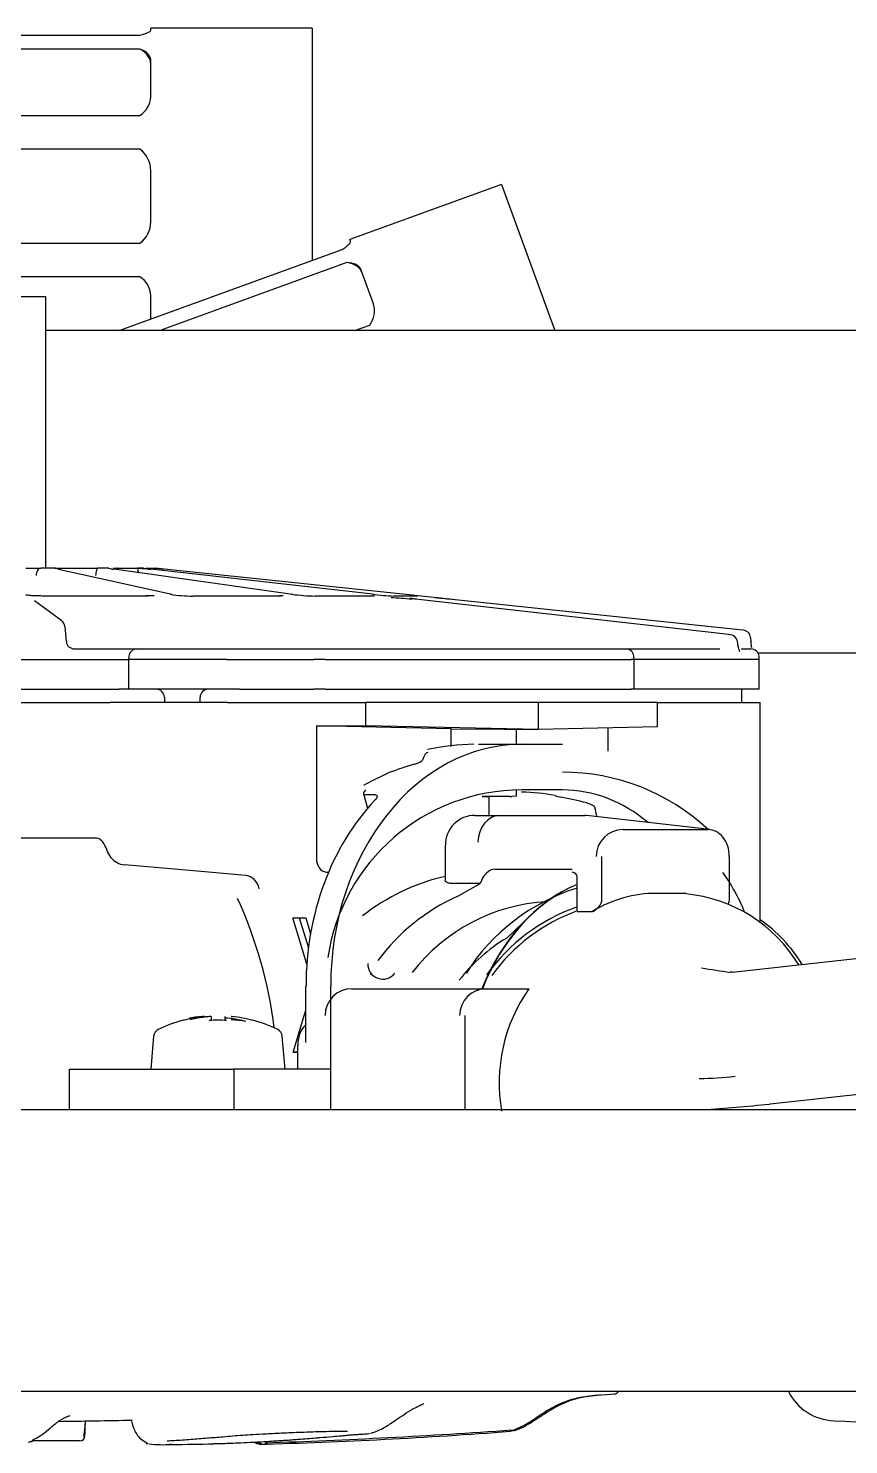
# Model space of a CAD drawing. Header units: millimetres. Extents: x -60 to 7633, y -2614 to 2146.
# Drawn here: x 6769.2 to 6799.8, y -2104.4 to -2051.6 of the extents above; entities that cross this region are included whole.
import ezdxf

# ---------------------------------------------------------------- set-up
doc = ezdxf.new("R2010")
doc.units = ezdxf.units.MM
doc.layers.get('0').update_dxf_attribs({"color": 250})

msp = doc.modelspace()

# ---------------------------------------------------------------- linework, layer by layer
at = {"linetype": 'Continuous'}
for p, q in [((6764.301, -2051.896), (6773.401, -2051.896)), ((6773.801, -2051.719), (6773.801, -2051.646)), ((6779.801, -2051.646), (6773.801, -2051.646)), ((6779.801, -2051.646), (6779.801, -2060.304)), ((6773.401, -2052.416), (6764.301, -2052.416)), ((6773.801, -2054.2), (6773.801, -2052.856)), ((6764.301, -2054.891), (6773.401, -2054.891)), ((6773.401, -2056.146), (6764.301, -2056.146)), ((6773.801, -2058.846), (6773.801, -2056.946)), ((6786.851, -2057.455), (6781.213, -2059.507)), ((6786.851, -2057.455), (6788.832, -2062.896)), ((6764.301, -2059.646), (6773.401, -2059.646)), ((6772.631, -2062.896), (6780.923, -2059.878)), ((6781.238, -2059.575), (6781.213, -2059.507)), ((6781.1, -2060.367), (6774.151, -2062.896)), ((6773.401, -2060.902), (6764.301, -2060.902)), ((6782.086, -2061.906), (6781.627, -2060.644)), ((6769.901, -2061.646), (6752.901, -2061.646)), ((6769.901, -2071.748), (6769.901, -2061.646)), ((6773.801, -2062.47), (6773.801, -2061.593)), ((6824.801, -2062.896), (6769.901, -2062.896)), ((6771.91, -2062.893), (6771.9, -2062.896)), ((6771.91, -2062.893), (6771.911, -2062.896)), ((6781.387, -2062.896), (6781.947, -2062.693)), ((6769.155, -2071.748), (6769.708, -2071.748)), ((6770.235, -2071.748), (6769.708, -2071.748)), ((6770.235, -2071.748), (6770.5, -2071.748)), ((6774.58, -2072.721), (6770.372, -2071.787)), ((6770.5, -2071.748), (6771.29, -2071.748)), ((6771.29, -2071.748), (6771.83, -2071.748)), ((6772.23, -2071.748), (6771.83, -2071.748)), ((6772.215, -2071.748), (6772.196, -2071.748)), ((6772.408, -2071.748), (6772.845, -2071.748)), ((6779.069, -2072.717), (6772.438, -2071.783)), ((6772.546, -2071.748), (6772.542, -2071.748)), ((6772.845, -2071.748), (6773.306, -2071.748)), ((6773.532, -2071.748), (6773.306, -2071.748)), ((6773.615, -2071.748), (6773.633, -2071.748)), ((6773.633, -2071.748), (6773.96, -2071.748)), ((6782.06, -2072.716), (6773.806, -2071.782)), ((6773.96, -2071.748), (6773.963, -2071.749)), ((6773.988, -2071.749), (6773.984, -2071.748)), ((6774.023, -2071.753), (6773.984, -2071.748)), ((6783.182, -2072.716), (6774.3, -2071.782)), ((6770.487, -2073.704), (6769.475, -2072.964)), ((6773.692, -2072.78), (6769.75, -2072.78)), ((6778.642, -2072.78), (6775.369, -2072.78)), ((6782.126, -2072.78), (6779.917, -2072.78)), ((6783.723, -2072.78), (6782.844, -2072.78)), ((6784.474, -2072.851), (6783.734, -2072.773)), ((6795.196, -2074.202), (6783.758, -2072.908)), ((6795.711, -2074.033), (6785.015, -2072.908)), ((6770.606, -2073.92), (6770.66, -2074.475)), ((6795.369, -2074.222), (6795.2, -2074.203)), ((6795.849, -2074.051), (6795.711, -2074.033)), ((6796.114, -2074.323), (6796.129, -2074.475)), ((6744.689, -2075.148), (6772.608, -2075.148)), ((6770.961, -2074.748), (6772.535, -2074.748)), ((6772.535, -2074.748), (6773.283, -2074.748)), ((6772.608, -2075.148), (6772.973, -2075.148)), ((6772.984, -2075.022), (6772.973, -2075.148)), ((6776.621, -2075.148), (6772.973, -2075.148)), ((6772.973, -2075.148), (6772.975, -2076.248)), ((6773.283, -2074.748), (6776.365, -2074.748)), ((6776.365, -2074.748), (6777.35, -2074.748)), ((6776.621, -2075.148), (6777.105, -2075.148)), ((6777.105, -2075.148), (6779.865, -2075.148)), ((6777.35, -2074.748), (6780.104, -2074.748)), ((6779.865, -2075.148), (6779.866, -2075.148)), ((6780.104, -2074.748), (6791.476, -2074.748)), ((6780.285, -2075.148), (6780.286, -2075.148)), ((6780.286, -2075.148), (6791.674, -2075.148)), ((6791.476, -2074.748), (6794.979, -2074.748)), ((6791.674, -2075.148), (6791.674, -2075.148)), ((6791.79, -2075.143), (6791.774, -2075.012)), ((6791.787, -2076.248), (6791.79, -2075.143)), ((6796.443, -2075.148), (6791.79, -2075.148)), ((6795.769, -2074.748), (6796.133, -2074.748)), ((6796.391, -2074.896), (6826.901, -2074.896)), ((6796.443, -2075.148), (6796.431, -2075.022)), ((6796.441, -2076.248), (6796.443, -2075.148)), ((6744.69, -2076.248), (6772.608, -2076.248)), ((6772.975, -2076.248), (6772.608, -2076.248)), ((6776.619, -2076.248), (6772.975, -2076.248)), ((6777.107, -2076.248), (6776.619, -2076.248)), ((6777.107, -2076.248), (6779.865, -2076.248)), ((6780.286, -2076.248), (6779.865, -2076.248)), ((6780.286, -2076.248), (6791.671, -2076.248)), ((6791.787, -2076.248), (6791.671, -2076.248)), ((6796.441, -2076.248), (6791.787, -2076.248)), ((6795.798, -2076.748), (6795.798, -2076.248)), ((6749.228, -2076.748), (6771.798, -2076.748)), ((6771.798, -2076.748), (6772.285, -2076.748)), ((6773.435, -2076.748), (6772.285, -2076.748)), ((6776.055, -2076.748), (6773.435, -2076.748)), ((6774.308, -2076.543), (6774.312, -2076.748)), ((6775.635, -2076.748), (6775.638, -2076.543)), ((6776.661, -2076.748), (6776.055, -2076.748)), ((6776.661, -2076.748), (6777.327, -2076.748)), ((6777.327, -2076.748), (6781.799, -2076.748)), ((6781.799, -2077.609), (6781.799, -2076.748)), ((6788.211, -2076.748), (6781.799, -2076.748)), ((6792.658, -2076.748), (6788.211, -2076.748)), ((6788.211, -2076.748), (6788.211, -2077.748)), ((6792.658, -2076.748), (6796.473, -2076.748)), ((6792.658, -2077.649), (6792.658, -2076.748)), ((6796.473, -2084.94), (6796.473, -2076.748)), ((6779.963, -2077.609), (6779.963, -2082.558)), ((6779.963, -2077.609), (6781.799, -2077.609)), ((6784.976, -2077.718), (6779.963, -2077.609)), ((6788.211, -2077.748), (6781.799, -2077.609)), ((6784.976, -2077.718), (6786.684, -2077.739)), ((6784.976, -2078.385), (6784.976, -2077.718)), ((6788.211, -2077.748), (6787.156, -2077.748)), ((6787.413, -2078.298), (6787.413, -2077.748)), ((6792.658, -2077.649), (6788.211, -2077.748)), ((6790.822, -2078.561), (6790.822, -2077.69)), ((6785.995, -2078.298), (6787.613, -2078.298)), ((6787.613, -2078.298), (6789.115, -2078.298)), ((6787.413, -2080.225), (6787.413, -2080.003)), ((6789.115, -2079.998), (6787.613, -2079.998)), ((6781.716, -2080.145), (6781.87, -2080.682)), ((6782.153, -2080.183), (6781.786, -2080.183)), ((6786.131, -2080.243), (6786.375, -2080.248)), ((6786.684, -2080.239), (6786.161, -2080.233)), ((6786.375, -2080.248), (6786.375, -2080.948)), ((6787.156, -2080.248), (6786.375, -2080.248)), ((6787.413, -2080.225), (6787.235, -2080.245)), ((6785.864, -2080.948), (6786.783, -2080.948)), ((6786.783, -2080.948), (6789.946, -2080.948)), ((6794.607, -2081.477), (6790.017, -2080.952)), ((6791.373, -2081.473), (6794.536, -2081.473)), ((6771.798, -2081.796), (6749.228, -2081.796)), ((6784.76, -2082.053), (6784.76, -2083.362)), ((6772.329, -2082.522), (6772.195, -2082.287)), ((6790.582, -2084.053), (6790.582, -2082.475)), ((6795.327, -2082.475), (6795.327, -2084.053)), ((6780.329, -2083.056), (6780.414, -2083.065)), ((6786.604, -2082.948), (6789.48, -2082.948)), ((6786.062, -2083.482), (6785.074, -2083.482)), ((6785.231, -2083.948), (6786.062, -2083.482)), ((6789.664, -2084.519), (6789.664, -2083.248)), ((6793.444, -2083.848), (6792.608, -2083.848)), ((6787.914, -2084.681), (6787.044, -2085.511)), ((6789.664, -2084.519), (6790.235, -2084.519)), ((6790.313, -2084.487), (6790.476, -2084.351)), ((6779.607, -2086.479), (6779.089, -2084.763)), ((6779.089, -2084.763), (6779.328, -2084.763)), ((6779.328, -2084.763), (6779.565, -2084.763)), ((6779.328, -2084.763), (6779.667, -2085.875)), ((6779.565, -2084.763), (6779.745, -2085.355)), ((6803.438, -2085.908), (6795.445, -2086.792)), ((6781.878, -2086.458), (6781.88, -2086.458)), ((6795.444, -2086.783), (6795.358, -2086.781)), ((6779.577, -2089.398), (6779.577, -2087.298)), ((6780.495, -2088.398), (6780.495, -2087.298)), ((6781.288, -2087.398), (6786.293, -2087.398)), ((6786.293, -2087.398), (6787.732, -2087.398)), ((6787.732, -2087.398), (6787.875, -2087.398)), ((6775.798, -2088.431), (6775.783, -2088.432)), ((6775.798, -2088.431), (6775.798, -2088.469)), ((6776.045, -2088.432), (6776.04, -2088.431)), ((6776.045, -2088.432), (6776.045, -2088.576)), ((6776.562, -2088.431), (6776.557, -2088.432)), ((6776.557, -2088.432), (6776.557, -2088.576)), ((6776.819, -2088.432), (6776.804, -2088.431)), ((6776.804, -2088.431), (6776.804, -2088.469)), ((6779.098, -2089.763), (6779.577, -2088.196)), ((6780.495, -2090.398), (6780.495, -2088.398)), ((6785.501, -2091.898), (6785.501, -2088.398)), ((6775.006, -2088.58), (6775.006, -2088.569)), ((6777.596, -2088.58), (6777.596, -2088.569)), ((6773.909, -2089.164), (6773.801, -2090.398)), ((6778.801, -2090.398), (6778.693, -2089.164)), ((6779.264, -2089.503), (6779.264, -2090.398)), ((6779.264, -2089.761), (6779.098, -2089.763)), ((6779.098, -2089.763), (6779.264, -2089.763)), ((6770.777, -2090.398), (6776.897, -2090.398)), ((6770.777, -2091.898), (6770.777, -2090.398)), ((6780.495, -2090.398), (6776.897, -2090.398)), ((6776.897, -2090.398), (6776.897, -2091.898)), ((6780.495, -2091.898), (6780.495, -2090.398)), ((6796.849, -2091.688), (6807.313, -2090.53)), ((6710.801, -2091.898), (7164.801, -2091.898)), ((7164.801, -2102.398), (6710.801, -2102.398)), ((6790.601, -2102.52), (6791.083, -2102.481)), ((6771.154, -2104.234), (6769.381, -2104.234)), ((6771.354, -2104.035), (6771.354, -2104.035)), ((6771.354, -2104.035), (6771.354, -2104.035)), ((6773.626, -2104.33), (6773.667, -2104.334))]:
    msp.add_line(p, q, dxfattribs=at)
for centre, radius, start, end in [((6772.927, -2054.155), 0.875, 302.7998, 357.0775), ((6772.801, -2056.946), 1, 0, 53.1301), ((6772.801, -2058.846), 1, 306.8699, 0), ((6772.946, -2061.626), 0.856, 2.2444, 57.8783), ((6781.25, -2062.163), 0.875, 322.7998, 17.0775), ((6769.706, -2071.881), 0.132, 89.1229, 94.9065), ((6770.235, -2072.05), 0.302, 86.805, 90.0048), ((6770.235, -2072.049), 0.3, 62.7727, 86.7589), ((6771.828, -2071.79), 0.0421, 87.1751, 99.0151), ((6772.229, -2071.987), 0.239, 86.4022, 89.8288), ((6772.583, -2070.417), 1.374, 255.6992, 263.1616), ((6772.131, -2084.961), 13.264, 83.5195, 84.9276), ((6773.53, -2071.89), 0.141, 85.2806, 89.3205), ((6774.717, -2063.495), 8.337, 261.8942, 263.6913), ((6767.541, -2135.664), 64.237, 83.97643, 84.26204), ((6705.165, -2727.242), 659.096, 83.978997, 84.003283), ((6775.348, -2067.576), 5.204, 260.9656, 270.239), ((6780.038, -2065.317), 7.464, 262.4038, 269.0723), ((6783.249, -2062.979), 9.809, 263.01, 267.6304), ((6782.39, -2082.126), 9.286, 83.0695, 87.8417), ((6782.439, -2095.668), 22.902, 83.6076, 85.176), ((6715.196, -2730.429), 661.218, 83.938771, 83.986488), ((6770.31, -2073.946), 0.3, 5.6137, 53.8253), ((6795.818, -2074.349), 0.3, 5.7877, 81.7822), ((6770.965, -2074.442), 0.306, 186.0529, 269.2162), ((6795.336, -2074.52), 0.3, 6.3319, 83.5531), ((6773.283, -2075.048), 0.3, 90, 175), ((6791.476, -2075.048), 0.3, 6.9972, 90), ((6796.133, -2075.048), 0.3, 5, 90), ((6774.008, -2076.548), 0.3, 1, 90), ((6775.938, -2076.548), 0.3, 90, 179), ((6782.962, -2080.17), 0.868, 109.4059, 124.4538), ((6789.464, -2078.171), 2.131, 253.0305, 259.0388), ((6785.85, -2082.036), 1.087, 89.2535, 181.2023), ((6772.893, -2082.069), 0.724, 218.7519, 264.3688), ((6777.239, -2083.779), 0.607, 9.7822, 81.9606), ((6790.181, -2084.078), 0.402, 317.2601, 3.5659), ((6793.193, -2089.352), 5.508, 31.1037, 84.5482), ((6794.926, -2084.078), 0.402, 336.4088, 3.589), ((6790.232, -2084.398), 0.121, 271.5598, 312.0523), ((6793.319, -2089.358), 5.517, 31.2899, 55.0721), ((6822.476, -1911.121), 177.75, 260.87787, 261.2259), ((6774.208, -2089.19), 0.3, 116.4458, 175), ((6776.301, -2093.398), 5, 105.0107, 116.4458), ((6776.301, -2093.398), 4.829, 86.1562, 93.8438), ((6776.301, -2093.398), 5, 63.5542, 74.9893), ((6778.394, -2089.19), 0.3, 5, 63.5542), ((6780.354, -2089.486), 1.087, 137.4949, 181.1865), ((6793.904, -2075.432), 15.313, 271.1364, 276.1375), ((6790.881, -2036.158), 55.849, 273.556, 276.1023), ((6791.034, -2102.284), 0.2, 274.9672, 324.5116), ((6799.303, -2101.485), 2, 207.1679, 267.3522), ((6766.544, -1812.607), 290.922, 270.75361, 271.29421), ((6763.529, -2102.941), 7.867, 351.8375, 356.141), ((6937.801, 893.314), 3000, 267.352185, 267.477768), ((6769.079, -2103.281), 1.007, 279.6035, 288.5192), ((6771.154, -2104.034), 0.2, 270, 359.6137), ((6765.656, -2000.779), 103.413, 273.13786, 273.15865), ((6772.34, -1907.005), 197.428, 271.59602, 274.30872), ((6769.579, -1852.725), 251.719, 271.92916, 274.01849), ((6774.274, -2099.494), 4.878, 263.5655, 273.6046), ((6774.48, -2043.742), 60.62, 270.09453, 271.57426), ((6778.98, -2126.451), 22.114, 92.138, 92.7051)]:
    msp.add_arc(centre, radius, start, end, dxfattribs=at)
for centre, major_axis, ratio, start_param, end_param in [((6772.801, -2052.982), (1, 0), 0.707107, 0, 0.927295), ((6780.73, -2061.104), (0.94, 0.342), 0.707107, 0, 0.927295), ((6772.396, -2072.08), (-0.042, -0.297), 0.662053, 3.141712, 3.232456), ((6773.772, -2072.08), (-0.034, -0.298), 0.368302, 3.141722, 3.181134), ((6774.515, -2073.014), (-0.065, -0.293), 0.875949, 3.141436, 3.332631), ((6779.027, -2073.014), (-0.042, -0.297), 0.662051, 3.141704, 3.233589), ((6782.026, -2073.014), (-0.034, -0.298), 0.3683, 3.141718, 3.182259), ((6770.31, -2073.946), (-0.299, -0.029), 0.073047, 3.006706, 3.141593), ((6795.166, -2074.501), (-0.034, -0.298), 0.368299, 3.14108, 3.182711), ((6795.336, -2074.52), (-0.298, -0.033), 0.083295, 2.898848, 3.141593), ((6795.818, -2074.349), (-0.298, -0.03), 0.090719, 3.00057, 3.141593), ((6780.102, -2075.161), (-0.3, 0.002), 0.059911, 4.058025, 5.621225), ((6791.49, -2075.161), (-0.3, -0.018), 0.007606, 3.141118, 4.049476), ((6786.738, -2077.746), (-0.5, 0.007), 0.010681, 3.723349, 4.821841), ((6787.613, -2087.298), (0, -9), 0.790825, 3.141593, 4.712389), ((6785.96, -2087.298), (0, 8.999), 1, 0.015314, 0.208695), ((6786.365, -2087.298), (-1.97, 8.991), 0.206236, 0.240142, 0.317964), ((6785.96, -2087.298), (0, 8.585), 1, 0.418499, 0.517713), ((6786.78, -2087.298), (-12.294, -2.693), 0.698515, 4.818766, 4.896957), ((6789.115, -2087.298), (0, 7.962), 1, -0.749269, 0), ((6787.613, -2087.298), (0, 7.3), 1, 0, 1.425252), ((6789.115, -2087.298), (0, -7.3), 0.790825, 2.556196, 3.141593), ((6786.695, -2087.298), (0, -9), 0.790825, 3.835747, 4.712389), ((6786.738, -2080.246), (0.5, -0.007), 0.010681, 0.581756, 1.680248), ((6786.738, -2080.251), (0.5, 0.007), 0.010681, -0.581756, -0.109452), ((6787.463, -2087.298), (0, 7.222), 1, -0.192156, -0.018882), ((6787.868, -2087.298), (9.972, -2.185), 0.698515, 1.508325, 1.604298), ((6786.761, -2081.948), (0.057, 0.999), 0.789864, 0.044945, 1.615741), ((6789.924, -2081.948), (-0.057, -0.999), 0.789864, 3.096648, 3.186538), ((6788.282, -2087.298), (1.598, 7.293), 0.206236, -0.476093, -0.379425), ((6791.373, -2082.475), (0, 1.002), 1, 0, 1.570796), ((6794.536, -2082.475), (0, -1.002), 0.788899, 1.570796, 3.141593), ((6780.364, -2082.558), (0, -0.5), 0.801508, 4.712389, 6.195919), ((6766.977, -2083.771), (26.49, -1.833), 0.053343, 1.173209, 1.351995), ((6786.604, -2083.948), (0, -1), 0.612042, 3.141593, 4.2274), ((6789.48, -2083.248), (0, 0.184), 1, -1.570796, 0), ((6789.115, -2087.298), (0, 7.32), 1, -1.178878, -0.955121), ((6786.528, -2090.898), (0, 7.882), 1, 0.226254, 0.663198), ((6791.945, -2090.898), (0, 7.598), 1, 0.304882, 1.0051), ((6791.626, -2090.898), (0, -7.791), 0.790825, 3.46575, 4.246455), ((6791.652, -2090.898), (0, -7.8), 0.790825, 3.469773, 4.247059), ((6761.976, -2090.898), (0, 16.545), 1, -1.447133, -1.143473), ((6788.364, -2090.898), (0, 7.624), 1, 0.423542, 0.93162), ((6788.884, -2090.898), (0, 6.744), 1, 0.052621, 0.916628), ((6792.608, -2090.898), (0, -7.05), 0.790825, 3.141593, 3.581142), ((6793.444, -2090.898), (0, 7.05), 0.790825, -0.046863, 0), ((6791.945, -2090.898), (0, 6.929), 1, 0.335416, 0.95349), ((6792.006, -2090.898), (0, 6.813), 1, 0.35089, 0.944681), ((6790.26, -2090.898), (0, 6.274), 1, 0.53823, 0.916628), ((6782.433, -2086.49), (0, 0.554), 1, 1.513029, 4.073212), ((6781.515, -2086.49), (0, 0.603), 1, 4.00653, 4.073212), ((6781.288, -2088.398), (0, 1), 1, 0, 1.570796), ((6786.293, -2088.398), (0, 1), 1, 0, 1.570796), ((6792.848, -2090.898), (0, 6.085), 1, 0.958004, 1.746258), ((6776.319, -2093.398), (0, 4.995), 1, 0.107561, 0.266084), ((6776.081, -2093.398), (0, 4.976), 1, 0.05697, 0.169096), ((6776.452, -2093.398), (0, 4.985), 1, 0.082766, 0.243405), ((6776.092, -2093.398), (0, 4.967), 1, 0.009447, 0.02384), ((6776.283, -2093.398), (0, 4.994), 1, -0.266084, -0.107561), ((6776.51, -2093.398), (0, 4.82), 1, -0.02384, -0.009447), ((6776.15, -2093.398), (0, 4.926), 1, -0.243405, -0.082766), ((6776.521, -2093.398), (0, 4.85), 1, -0.169096, -0.05697), ((6796.794, -2091.191), (-0.055, 0.497), 0.609715, 3.074242, 3.141094)]:
    msp.add_ellipse(centre, major_axis=major_axis, ratio=ratio, start_param=start_param, end_param=end_param, dxfattribs=at)
for points, knots in [([(6773.401, -2051.896), (6773.463, -2051.883), (6773.519, -2051.868), (6773.618, -2051.837), (6773.661, -2051.82), (6773.764, -2051.773), (6773.801, -2051.743), (6773.801, -2051.719)], [0, 0, 0, 0, 0.25, 0.25, 0.5, 0.5, 1, 1, 1, 1]), ([(6773.801, -2052.856), (6773.801, -2052.81), (6773.792, -2052.765), (6773.756, -2052.679), (6773.73, -2052.638), (6773.627, -2052.526), (6773.526, -2052.463), (6773.401, -2052.416)], [0, 0, 0, 0, 0.25, 0.25, 0.5, 0.5, 1, 1, 1, 1]), ([(6780.923, -2059.878), (6780.977, -2059.844), (6781.024, -2059.811), (6781.106, -2059.748), (6781.141, -2059.718), (6781.221, -2059.639), (6781.246, -2059.598), (6781.238, -2059.575)], [0, 0, 0, 0, 0.25, 0.25, 0.5, 0.5, 1, 1, 1, 1]), ([(6781.627, -2060.644), (6781.611, -2060.6), (6781.587, -2060.561), (6781.524, -2060.492), (6781.485, -2060.463), (6781.35, -2060.393), (6781.234, -2060.368), (6781.1, -2060.367)], [0, 0, 0, 0, 0.25, 0.25, 0.5, 0.5, 1, 1, 1, 1]), ([(6769.695, -2071.749), (6769.657, -2071.753), (6769.62, -2071.782), (6769.562, -2071.879), (6769.542, -2071.945), (6769.535, -2072.014)], [0, 0, 0, 0, 0.5, 0.5, 1, 1, 1, 1]), ([(6770.375, -2071.787), (6770.371, -2071.787), (6770.36, -2071.785), (6770.358, -2071.784), (6770.358, -2071.784)], [0, 0, 0, 0, 0.0577634, 0.170785, 0.170785, 0.170785, 0.170785]), ([(6771.821, -2071.749), (6771.806, -2071.753), (6771.79, -2071.782), (6771.764, -2071.879), (6771.754, -2071.945), (6771.75, -2072.014)], [0, 0, 0, 0, 0.5, 0.5, 1, 1, 1, 1]), ([(6773.306, -2071.748), (6773.305, -2071.748), (6773.304, -2071.748), (6773.303, -2071.749), (6773.303, -2071.749), (6773.303, -2071.749), (6773.303, -2071.749)], [0, 0, 0, 0, 0.60188, 0.60188, 0.60188, 1, 1, 1, 1]), ([(6773.303, -2071.749), (6773.313, -2071.753), (6773.32, -2071.782), (6773.327, -2071.853), (6773.329, -2071.879), (6773.33, -2071.908)], [0, 0, 0, 0, 0.5, 0.5, 0.7336511, 0.7336511, 0.7336511, 0.7336511]), ([(6769.72, -2072.778), (6769.685, -2072.778), (6769.591, -2072.778), (6769.425, -2072.77), (6769.274, -2072.759), (6769.186, -2072.747), (6769.154, -2072.74), (6769.15, -2072.739), (6769.15, -2072.739)], [0, 0, 0, 0, 0.106812, 0.3289653, 0.5255444, 0.6862331, 0.7863225, 0.827505, 0.827505, 0.827505, 0.827505]), ([(6773.934, -2072.767), (6773.934, -2072.767), (6773.927, -2072.768), (6773.892, -2072.772), (6773.814, -2072.777), (6773.717, -2072.779), (6773.653, -2072.778), (6773.636, -2072.778)], [0.4648067, 0.4648067, 0.4648067, 0.4648067, 0.5273851, 0.62494, 0.7608974, 0.9469035, 1, 1, 1, 1]), ([(6778.727, -2072.775), (6778.727, -2072.775), (6778.72, -2072.776), (6778.686, -2072.778), (6778.634, -2072.779), (6778.592, -2072.778), (6778.581, -2072.778)], [0.5837046, 0.5837046, 0.5837046, 0.5837046, 0.656547, 0.7751151, 0.9461242, 1, 1, 1, 1]), ([(6782.115, -2072.778), (6782.115, -2072.778), (6782.112, -2072.778), (6782.103, -2072.778), (6782.096, -2072.778)], [0.8315637, 0.8315637, 0.8315637, 0.8315637, 0.8927354, 1, 1, 1, 1]), ([(6783.741, -2072.774), (6783.711, -2072.771), (6783.67, -2072.766), (6783.506, -2072.749), (6783.345, -2072.733), (6783.182, -2072.716)], [0.2831519, 0.2831519, 0.2831519, 0.2831519, 0.5, 0.5, 1, 1, 1, 1]), ([(6783.74, -2072.905), (6783.702, -2072.901), (6783.614, -2072.891), (6783.511, -2072.877), (6783.453, -2072.867), (6783.44, -2072.864), (6783.441, -2072.865)], [0, 0, 0, 0, 0.1203052, 0.327517, 0.4711992, 0.5498955, 0.5498955, 0.5498955, 0.5498955]), ([(6795.715, -2074.843), (6795.715, -2074.843), (6795.714, -2074.841), (6795.707, -2074.827), (6795.69, -2074.781), (6795.667, -2074.694), (6795.645, -2074.584), (6795.638, -2074.51), (6795.635, -2074.478)], [0.3883542, 0.3883542, 0.3883542, 0.3883542, 0.4142214, 0.4900614, 0.5968847, 0.7317015, 0.90167, 1, 1, 1, 1]), ([(6796.165, -2074.714), (6796.159, -2074.683), (6796.147, -2074.605), (6796.138, -2074.523), (6796.132, -2074.47)], [0.742847, 0.742847, 0.742847, 0.742847, 0.855115, 1, 1, 1, 1]), ([(6783.604, -2079.045), (6783.679, -2079.023), (6783.755, -2078.993), (6783.869, -2078.933), (6783.907, -2078.905), (6783.915, -2078.885)], [0, 0, 0, 0, 0.5, 0.5, 1, 1, 1, 1]), ([(6781.801, -2079.995), (6781.749, -2080.042), (6781.718, -2080.09), (6781.711, -2080.161), (6781.736, -2080.183), (6781.786, -2080.183)], [0, 0, 0, 0, 0.5, 0.5, 1, 1, 1, 1]), ([(6782.153, -2080.183), (6782.203, -2080.183), (6782.229, -2080.205), (6782.222, -2080.278), (6782.191, -2080.329), (6782.142, -2080.381)], [0, 0, 0, 0, 0.5, 0.5, 1, 1, 1, 1]), ([(6790.323, -2080.647), (6790.317, -2080.623), (6790.28, -2080.592), (6790.166, -2080.532), (6790.089, -2080.503), (6790.013, -2080.483)], [0, 0, 0, 0, 0.5, 0.5, 1, 1, 1, 1]), ([(6772.195, -2082.287), (6772.158, -2082.184), (6772.115, -2082.083), (6772.025, -2081.944), (6771.991, -2081.899), (6771.907, -2081.826), (6771.854, -2081.796), (6771.798, -2081.796)], [0, 0, 0, 0, 0.5, 0.5, 0.75, 0.75, 1, 1, 1, 1]), ([(6785.074, -2083.482), (6785.012, -2083.482), (6784.959, -2083.478), (6784.871, -2083.462), (6784.836, -2083.45), (6784.777, -2083.416), (6784.76, -2083.391), (6784.76, -2083.363)], [0, 0, 0, 0, 0.125, 0.125, 0.25, 0.25, 0.4146864, 0.4146864, 0.4146864, 0.4146864]), ([(6787.163, -2103.876), (6787.369, -2103.796), (6787.726, -2103.658), (6788.241, -2103.292), (6788.828, -2102.915), (6789.577, -2102.61), (6790.111, -2102.559), (6790.425, -2102.534)], [0, 0, 0, 0, 0.168386, 0.344319, 0.516662, 0.759323, 1, 1, 1, 1]), ([(6781.987, -2103.948), (6782.163, -2103.883), (6782.443, -2103.779), (6782.82, -2103.521), (6783.148, -2103.295), (6783.396, -2103.132), (6783.583, -2103.025), (6783.686, -2102.971), (6783.777, -2102.926), (6783.886, -2102.876), (6783.953, -2102.846), (6783.963, -2102.836), (6783.961, -2102.833)], [0, 0, 0, 0, 0.0320705, 0.059991, 0.0824802, 0.1053473, 0.1127304, 0.1196653, 0.1268371, 0.1347369, 0.1541148, 0.16895, 0.16895, 0.16895, 0.16895]), ([(6769.415, -2104.184), (6769.517, -2104.138), (6769.712, -2104.05), (6769.972, -2103.821), (6770.191, -2103.638), (6770.32, -2103.539), (6770.362, -2103.508), (6770.371, -2103.502)], [0, 0, 0, 0, 0.0357364, 0.0796091, 0.1143152, 0.1284485, 0.1319277, 0.1319277, 0.1319277, 0.1319277]), ([(6769.416, -2104.184), (6769.517, -2104.138), (6769.712, -2104.05), (6769.972, -2103.82), (6770.191, -2103.638), (6770.343, -2103.521), (6770.438, -2103.455), (6770.52, -2103.404), (6770.614, -2103.354), (6770.734, -2103.311), (6770.791, -2103.295), (6770.793, -2103.291), (6770.793, -2103.291)], [0, 0, 0, 0, 0.0357268, 0.0795998, 0.1143063, 0.1284399, 0.141286, 0.1539735, 0.1676947, 0.201047, 0.291562, 0.2984966, 0.2984966, 0.2984966, 0.2984966]), ([(6773.092, -2103.449), (6773.089, -2103.459), (6773.079, -2103.519), (6773.142, -2103.727), (6773.329, -2104.117), (6773.565, -2104.251), (6773.688, -2104.322)], [0.1983857, 0.1983857, 0.1983857, 0.1983857, 0.2670387, 0.5300884, 0.7949508, 1, 1, 1, 1]), ([(6773.092, -2103.449), (6773.089, -2103.459), (6773.08, -2103.519), (6773.142, -2103.727), (6773.325, -2104.107), (6773.547, -2104.24), (6773.655, -2104.303)], [0.1983645, 0.1983645, 0.1983645, 0.1983645, 0.2670447, 0.5301007, 0.79497, 0.9813671, 0.9813671, 0.9813671, 0.9813671]), ([(6769.276, -2104.265), (6769.286, -2104.264), (6769.318, -2104.258), (6769.363, -2104.249), (6769.412, -2104.233), (6769.422, -2104.219), (6769.421, -2104.207), (6769.422, -2104.201), (6769.422, -2104.199)], [0.2791727, 0.2791727, 0.2791727, 0.2791727, 0.2857143, 0.3035714, 0.3214286, 0.3571429, 0.375, 0.3849023, 0.3849023, 0.3849023, 0.3849023]), ([(6774.411, -2104.226), (6774.493, -2104.223), (6774.785, -2104.207), (6775.287, -2104.171), (6775.897, -2104.122), (6776.54, -2104.072), (6777.08, -2104.022), (6777.607, -2103.988), (6778.121, -2103.963), (6778.773, -2103.93), (6779.545, -2103.898), (6780.401, -2103.872), (6780.846, -2103.869), (6781.115, -2103.867)], [0.1196517, 0.1196517, 0.1196517, 0.1196517, 0.1615899, 0.2573156, 0.3483453, 0.4352162, 0.5445441, 0.5962677, 0.6560371, 0.7265778, 0.807374, 0.898472, 1, 1, 1, 1]), ([(6776.13, -2104.334), (6776.317, -2104.33), (6776.625, -2104.32), (6777.082, -2104.303), (6777.424, -2104.288), (6777.716, -2104.273), (6777.995, -2104.258), (6778.255, -2104.241), (6778.488, -2104.226), (6778.667, -2104.215), (6778.826, -2104.205), (6778.988, -2104.193), (6779.135, -2104.182), (6779.456, -2104.157), (6779.776, -2104.132), (6780.202, -2104.098), (6780.52, -2104.071), (6780.837, -2104.045), (6781.05, -2104.026), (6781.209, -2104.011), (6781.364, -2103.998), (6781.512, -2103.987), (6781.646, -2103.979), (6781.8, -2103.969), (6781.887, -2103.96), (6781.934, -2103.954)], [0.144083, 0.144083, 0.144083, 0.144083, 0.1875, 0.2142857, 0.25, 0.2678571, 0.2857143, 0.3214286, 0.3392857, 0.3571429, 0.3794643, 0.3928571, 0.4107143, 0.4285714, 0.5, 0.5178571, 0.5714286, 0.6071429, 0.625, 0.6428571, 0.6607143, 0.6785714, 0.6964286, 0.7142857, 0.75, 0.75, 0.75, 0.75]), ([(6782.025, -2103.938), (6782.03, -2103.937), (6782.039, -2103.934), (6782.047, -2103.932), (6782.051, -2103.93)], [0.77961691, 0.77961691, 0.77961691, 0.77961691, 0.78571429, 0.79400207, 0.79400207, 0.79400207, 0.79400207]), ([(6774.584, -2104.36), (6774.573, -2104.365), (6774.543, -2104.373), (6774.512, -2104.366), (6774.495, -2104.357)], [0.6533173, 0.6533173, 0.6533173, 0.6533173, 0.7857143, 1, 1, 1, 1])]:
    msp.add_open_spline(points, degree=3, knots=knots, dxfattribs=at)
for points, degree in [([(6773.963, -2071.749), (6773.99, -2071.752), (6774.014, -2071.772), (6774.035, -2071.805)], 3), ([(6784.119, -2078.605), (6784.059, -2078.625), (6784.019, -2078.646), (6784.011, -2078.662)], 3), ([(6790.391, -2080.968), (6790.393, -2080.976), (6790.397, -2080.986), (6790.403, -2080.996)], 3), ([(6790.577, -2102.524), (6789.69, -2102.599), (6788.873, -2102.665), (6788.137, -2103.652), (6787.274, -2103.868)], 4), ([(6777.813, -2104.357), (6777.774, -2104.343), (6777.736, -2104.327), (6777.698, -2104.309), (6777.661, -2104.289)], 4), ([(6777.75, -2104.271), (6777.804, -2104.297), (6777.861, -2104.318), (6777.926, -2104.341)], 3)]:
    msp.add_open_spline(points, degree=degree, dxfattribs=at)
for points, weights in [([(6771.354, -2104.035), (6771.355, -2103.965), (6771.356, -2103.891), (6771.357, -2103.814), (6771.36, -2103.733), (6771.364, -2103.648), (6771.37, -2103.561), (6771.378, -2103.472)], [1.00323951207, 1.00324555044, 1.00325590162, 1.00327193952, 1.0032942757, 1.0033228992, 1.00335731623, 1.00339668991]), ([(6771.361, -2103.728), (6771.363, -2103.695), (6771.364, -2103.662), (6771.366, -2103.628), (6771.368, -2103.594), (6771.371, -2103.559), (6771.374, -2103.524), (6771.377, -2103.488)], [1.00330011442, 1.0033101114, 1.00332106525, 1.00333296952, 1.00334580453, 1.0033595388, 1.00337413043, 1.00338952858])]:
    msp.add_rational_spline(points, weights, degree=7, dxfattribs=at)

doc.saveas('drawing.dxf')
